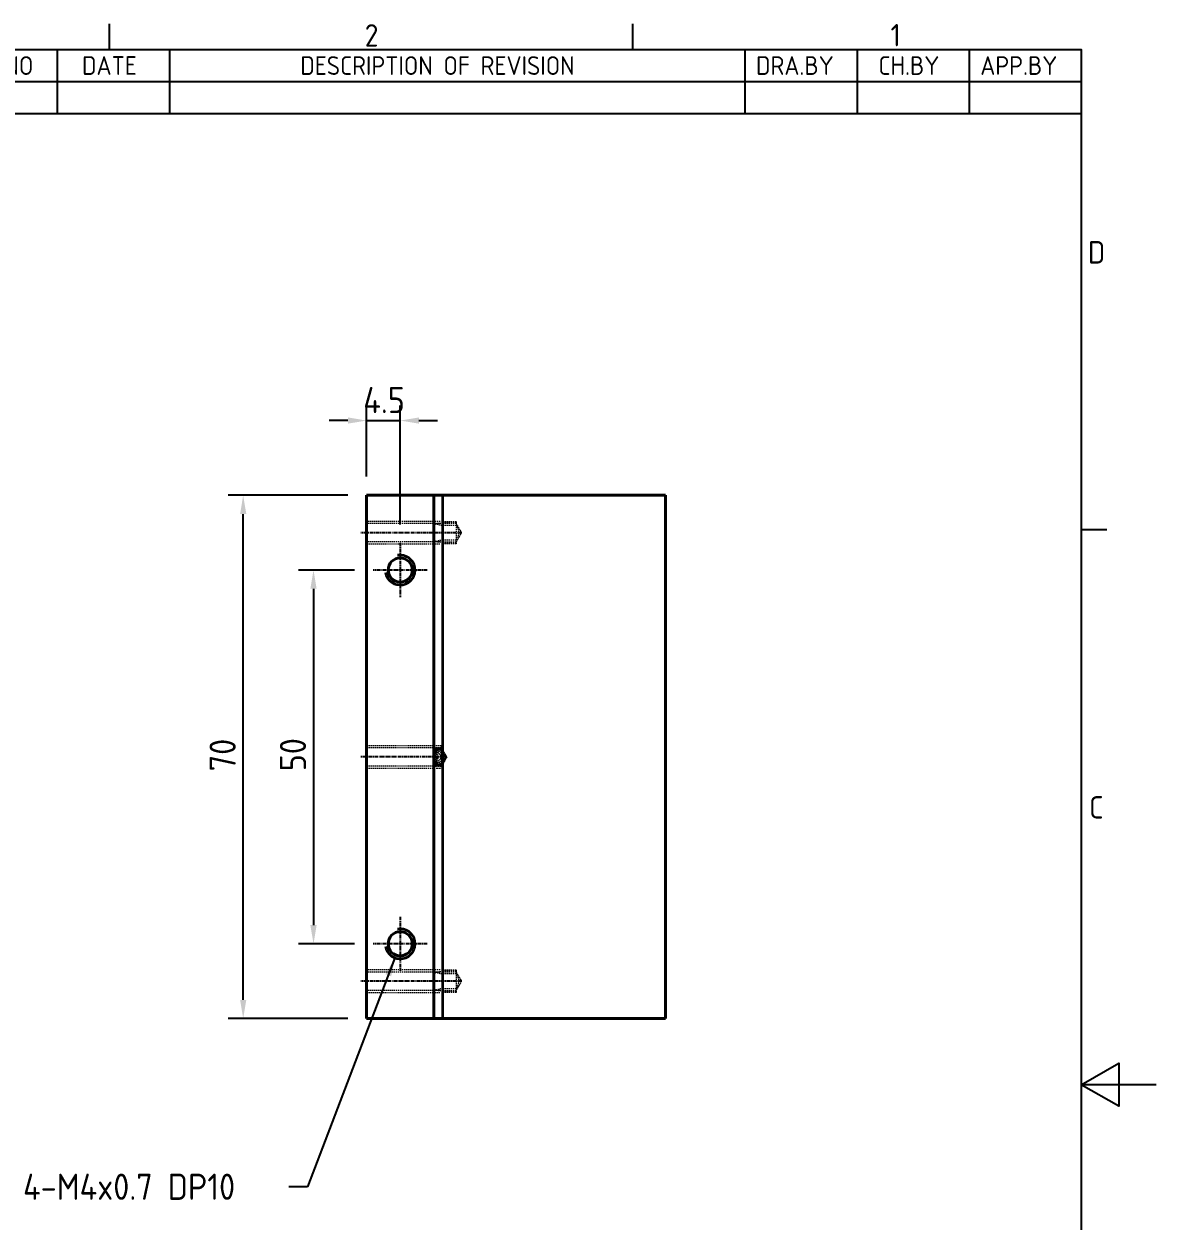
# Model space of a CAD drawing. Header units: millimetres. Extents: x 0 to 420, y 0 to 297.
# Drawn here: x 268.5 to 420, y 130.3 to 290.4 of the extents above; entities that cross this region are included whole.
import ezdxf

# ---------------------------------------------------------------- set-up
doc = ezdxf.new("R2010")
doc.units = ezdxf.units.MM
doc.linetypes.add('CHAIN', pattern=[0.7087, 0.4724, -0.0591, 0.1181, -0.0591])
doc.linetypes.add('DASHED', pattern=[0.2067, 0.1654, -0.0413])
doc.layers.get('0').update_dxf_attribs({"color": 3, "lineweight": 25, "true_color": 0x00ff00})
for name, color, linetype, lineweight, true_color in [('가려진 것(ISO)', 2, 'DASHED', 18, 0xffff00), ('가려진 좁은 것(ISO)', 2, 'DASHED', 18, 0xffff00), ('가시적인 것(ISO)', 3, 'Continuous', 40, 0x00ff00), ('가시적인 좁은 것(ISO)', 3, 'Continuous', 35, 0x00ff00), ('기호(ISO)', 5, 'Continuous', 25, 0x0000ff), ('중심 표식(ISO)', 1, 'Continuous', 25, 0xff0000), ('중심선(ISO)', 1, 'Continuous', 25, 0xff0000), ('치수(ISO)', 2, 'Continuous', 25, 0xffff00)]:
    doc.layers.add(name, color=color, linetype=linetype, lineweight=lineweight, true_color=true_color)
doc.layers.add('경계(ISO)', color=7, linetype='Continuous', lineweight=25)
doc.styles.add('ISO ProportionalPSTEK', font='isocp.shx')
doc.styles.add('문자 텍스트_PSTEK_POSCO', font='isocp.shx')
doc.styles.add('치수 텍스트_PSTEK_POSCO', font='isocp.shx')
doc.dimstyles.new('치수_PSTEK_POSCO', dxfattribs={"dimtxt": 3.5, "dimasz": 2.5, "dimexe": 2, "dimexo": 2.5, "dimgap": 1, "dimtad": 1, "dimrnd": 1e-08, "dimdsep": 46, "dimtxsty": '치수 텍스트_PSTEK_POSCO', "dimcen": 0.09, "dimdle": 10, "dimclrd": 7, "dimclre": 7, "dimclrt": 2, "dimadec": 1, "dimazin": 2, "dimtfac": 1, "dimtmove": 0, "dimatfit": 3, "dimfxl": 1, "dimtolj": 1, "dimlwd": -1, "dimlwe": -1, "dimarcsym": 0})
doc.dimstyles.new('치수_PSTEK_POSCO$7', dxfattribs={"dimtxt": 3.5, "dimasz": 2.5, "dimexe": 2, "dimexo": 2.5, "dimgap": 1, "dimtad": 1, "dimrnd": 1e-08, "dimdsep": 46, "dimtxsty": '치수 텍스트_PSTEK_POSCO', "dimcen": 0.09, "dimdle": 10, "dimclrd": 7, "dimclre": 7, "dimclrt": 2, "dimadec": 1, "dimazin": 2, "dimtfac": 1, "dimtmove": 0, "dimatfit": 3, "dimfxl": 1, "dimtolj": 1, "dimlwd": -1, "dimlwe": -1, "dimarcsym": 0})

# ---------------------------------------------------------------- blocks, each defined once
blk = doc.blocks.new('경계 Default Border')
at = {"layer": '경계(ISO)'}
for p, q in [((280, 287), (280, 290.4)), ((350, 287), (350, 290.4)), ((410, 222.75), (413.4, 222.75))]:
    blk.add_line(p, q, dxfattribs=at)
at = {"layer": '경계(ISO)', "flags": 128}
for points in [[(10, 10), (10, 287), (410, 287), (410, 10), (10, 10)], [(420, 148.5), (410, 148.5), (415, 151.39), (415, 145.61), (410, 148.5)]]:
    blk.add_lwpolyline(points, dxfattribs=at)
at = {"layer": '경계(ISO)', "color": 2, "true_color": 0xffff00, "char_height": 3, "attachment_point": 7, "style": '문자 텍스트_PSTEK_POSCO'}
for s, insert in [('2', (314.13, 287.37)), ('1', (384.49, 287.4)), ('D', (410.88, 258.35)), ('C', (411.04, 184.1))]:
    blk.add_mtext(s, dxfattribs=dict(at, insert=insert))
blk = doc.blocks.new('리비전 내역')
at = {"layer": '기호(ISO)'}
for p, q in [((258, 287), (410, 287)), ((273, 287), (273, 282.72)), ((288, 287), (288, 282.72)), ((365, 287), (365, 282.72)), ((380, 287), (380, 282.72)), ((395, 287), (395, 282.72)), ((410, 287), (410, 282.72)), ((258, 282.72), (410, 282.72)), ((273, 282.72), (273, 278.44)), ((288, 282.72), (288, 278.44)), ((365, 282.72), (365, 278.44)), ((380, 282.72), (380, 278.44)), ((395, 282.72), (395, 278.44)), ((410, 282.72), (410, 278.44)), ((258, 278.44), (410, 278.44))]:
    blk.add_line(p, q, dxfattribs=at)
at = {"layer": '기호(ISO)', "color": 2, "true_color": 0xffff00, "char_height": 2.5, "attachment_point": 7, "style": 'ISO ProportionalPSTEK'}
for s, insert in [('REV.NO', (259.79, 283.58)), ('DATE', (276.31, 283.58)), ('DESCRIPTION OF REVISION', (305.51, 283.58)), ('DRA.BY', (366.48, 283.58)), ('CH.BY', (382.86, 283.58)), ('APP.BY', (396.48, 283.58))]:
    blk.add_mtext(s, dxfattribs=dict(at, insert=insert))
blk = doc.blocks.new('*D22')
at = {"layer": 'Defpoints', "color": 0, "transparency": 16777216}
for p in [(318.88, 237.34), (314.38, 227.34), (318.88, 220.96)]:
    blk.add_point(p, dxfattribs=at)
at = {"layer": '치수(ISO)', "color": 7, "transparency": 16777216}
for p, q in [((314.38, 229.84), (314.38, 239.34)), ((318.88, 223.46), (318.88, 239.34)), ((311.88, 237.34), (309.38, 237.34)), ((314.38, 237.34), (318.88, 237.34)), ((321.38, 237.34), (323.88, 237.34))]:
    blk.add_line(p, q, dxfattribs=at)
for points in [[(311.88, 237.76), (311.88, 236.93), (314.38, 237.34)], [(321.38, 237.76), (321.38, 236.93), (318.88, 237.34)]]:
    blk.add_solid(points, dxfattribs=at)
at = {"layer": '치수(ISO)', "color": 2, "transparency": 16777216, "insert": (313.93, 240.09), "char_height": 3.5, "attachment_point": 4, "style": '치수 텍스트_PSTEK_POSCO'}
blk.add_mtext('\\A1;4.5', dxfattribs=at)
blk = doc.blocks.new('*D23')
at = {"layer": 'Defpoints', "color": 0, "transparency": 16777216}
for p in [(315.26, 217.34), (307.28, 167.34), (315.26, 167.34)]:
    blk.add_point(p, dxfattribs=at)
at = {"layer": '치수(ISO)', "color": 7, "transparency": 16777216}
for p, q in [((312.76, 217.34), (305.28, 217.34)), ((307.28, 214.84), (307.28, 169.84)), ((312.76, 167.34), (305.28, 167.34))]:
    blk.add_line(p, q, dxfattribs=at)
for points in [[(306.86, 214.84), (307.7, 214.84), (307.28, 217.34)], [(306.86, 169.84), (307.7, 169.84), (307.28, 167.34)]]:
    blk.add_solid(points, dxfattribs=at)
at = {"layer": '치수(ISO)', "color": 2, "transparency": 16777216, "insert": (304.53, 190.42), "char_height": 3.5, "attachment_point": 4, "rotation": 90, "style": '치수 텍스트_PSTEK_POSCO'}
blk.add_mtext('\\A1;50', dxfattribs=at)
blk = doc.blocks.new('*D24')
at = {"layer": 'Defpoints', "color": 0, "transparency": 16777216}
for p in [(297.87, 227.34), (314.38, 227.34), (314.38, 157.34)]:
    blk.add_point(p, dxfattribs=at)
at = {"layer": '치수(ISO)', "color": 7, "transparency": 16777216}
for p, q in [((311.88, 227.34), (295.87, 227.34)), ((297.87, 159.84), (297.87, 224.84)), ((311.88, 157.34), (295.87, 157.34))]:
    blk.add_line(p, q, dxfattribs=at)
for points in [[(297.46, 224.84), (298.29, 224.84), (297.87, 227.34)], [(297.46, 159.84), (298.29, 159.84), (297.87, 157.34)]]:
    blk.add_solid(points, dxfattribs=at)
at = {"layer": '치수(ISO)', "color": 2, "transparency": 16777216, "insert": (295.12, 190.42), "char_height": 3.5, "attachment_point": 4, "rotation": 90, "style": '치수 텍스트_PSTEK_POSCO'}
blk.add_mtext('\\A1;70', dxfattribs=at)

msp = doc.modelspace()

# ---------------------------------------------------------------- linework, layer by layer
at = {"layer": '가려진 것(ISO)'}
for p, q in [((323.488, 223.844), (314.379, 223.844)), ((323.488, 223.573), (314.379, 223.573)), ((324.237, 223.844), (323.488, 223.844)), ((324.237, 223.573), (323.488, 223.573)), ((324.579, 223.843), (326.379, 223.843)), ((326.379, 223.671), (324.579, 223.671)), ((326.379, 223.572), (324.579, 223.572)), ((324.579, 223.355), (326.379, 223.355)), ((326.379, 223.843), (326.379, 223.671)), ((326.379, 223.671), (326.379, 221.017)), ((323.488, 221.114), (314.379, 221.114)), ((324.237, 221.114), (323.488, 221.114)), ((326.379, 221.333), (324.579, 221.333)), ((324.579, 221.115), (326.379, 221.115)), ((324.579, 221.017), (326.379, 221.017)), ((326.379, 221.017), (326.379, 220.845)), ((314.379, 220.844), (323.488, 220.844)), ((323.488, 220.844), (324.237, 220.844)), ((326.379, 220.845), (324.579, 220.845)), ((323.846, 193.844), (314.379, 193.844)), ((324.1, 193.844), (323.846, 193.844)), ((324.379, 193.844), (324.1, 193.844)), ((324.379, 193.844), (324.379, 193.842)), ((324.379, 193.842), (324.379, 193.826)), ((324.379, 193.826), (324.379, 190.862)), ((323.846, 193.573), (314.379, 193.573)), ((324.1, 193.573), (323.846, 193.573)), ((324.379, 193.573), (324.1, 193.573)), ((325.118, 192.344), (324.379, 193.573)), ((325.118, 192.344), (324.379, 191.114)), ((323.846, 191.114), (314.379, 191.114)), ((314.379, 190.844), (323.846, 190.844)), ((324.1, 191.114), (323.846, 191.114)), ((323.846, 190.844), (324.1, 190.844)), ((324.379, 191.114), (324.1, 191.114)), ((324.1, 190.844), (324.379, 190.844)), ((324.379, 190.862), (324.379, 190.846)), ((324.379, 190.846), (324.379, 190.844)), ((323.488, 163.844), (314.379, 163.844)), ((323.488, 163.573), (314.379, 163.573)), ((324.237, 163.844), (323.488, 163.844)), ((324.237, 163.573), (323.488, 163.573)), ((324.579, 163.843), (326.379, 163.843)), ((326.379, 163.671), (324.579, 163.671)), ((326.379, 163.572), (324.579, 163.572)), ((324.579, 163.355), (326.379, 163.355)), ((326.379, 163.843), (326.379, 163.671)), ((326.379, 163.671), (326.379, 161.017)), ((323.488, 161.114), (314.379, 161.114)), ((314.379, 160.844), (323.488, 160.844)), ((324.237, 161.114), (323.488, 161.114)), ((323.488, 160.844), (324.237, 160.844)), ((326.379, 161.333), (324.579, 161.333)), ((324.579, 161.115), (326.379, 161.115)), ((324.579, 161.017), (326.379, 161.017)), ((326.379, 160.845), (324.579, 160.845)), ((326.379, 161.017), (326.379, 160.845))]:
    msp.add_line(p, q, dxfattribs=at)
for points, knots in [([(324.579, 223.572), (324.393, 223.572), (324.199, 223.577), (323.943, 223.568), (323.863, 223.561), (323.721, 223.536), (323.659, 223.517), (323.561, 223.464), (323.519, 223.43), (323.455, 223.341), (323.432, 223.287), (323.388, 223.122), (323.381, 222.982), (323.379, 222.812), (323.379, 222.795), (323.379, 222.779)], [-0.5136428, -0.5136428, -0.5136428, -0.5136428, -0.45786725, -0.45786725, -0.42997947, -0.42997947, -0.40209169, -0.40209169, -0.3773045, -0.3773045, -0.35251731, -0.35251731, -0.30466935, -0.30466935, -0.29968472, -0.29968472, -0.29968472, -0.29968472]), ([(323.379, 223.467), (323.379, 223.501), (323.387, 223.528), (323.426, 223.569), (323.466, 223.576), (323.578, 223.567), (323.679, 223.539), (323.882, 223.477), (324.01, 223.437), (324.286, 223.375), (324.437, 223.355), (324.579, 223.355)], [-0.1832107, -0.1832107, -0.1832107, -0.1832107, -0.15894176, -0.15894176, -0.12695764, -0.12695764, -0.08564746, -0.08564746, -0.04282373, -0.04282373, 0, 0, 0, 0]), ([(323.379, 221.37), (323.379, 221.475), (323.403, 221.613), (323.455, 221.946), (323.479, 222.148), (323.479, 222.54), (323.455, 222.742), (323.403, 223.075), (323.379, 223.213), (323.379, 223.318)], [0.77777959, 0.77777959, 0.77777959, 0.77777959, 0.8294745, 0.8294745, 0.88828745, 0.88828745, 0.94710041, 0.94710041, 0.99879532, 0.99879532, 0.99879532, 0.99879532]), ([(323.379, 221.909), (323.379, 221.893), (323.379, 221.876), (323.381, 221.706), (323.388, 221.566), (323.432, 221.401), (323.455, 221.347), (323.519, 221.258), (323.561, 221.223), (323.659, 221.171), (323.721, 221.152), (323.863, 221.126), (323.943, 221.12), (324.199, 221.111), (324.393, 221.115), (324.579, 221.115)], [-0.21395808, -0.21395808, -0.21395808, -0.21395808, -0.20897344, -0.20897344, -0.16112549, -0.16112549, -0.1363383, -0.1363383, -0.11155111, -0.11155111, -0.08366333, -0.08366333, -0.05577555, -0.05577555, 0, 0, 0, 0]), ([(324.579, 221.333), (324.437, 221.333), (324.286, 221.313), (324.01, 221.251), (323.882, 221.211), (323.679, 221.149), (323.578, 221.121), (323.466, 221.111), (323.426, 221.118), (323.387, 221.16), (323.379, 221.187), (323.379, 221.221)], [0.64106056, 0.64106056, 0.64106056, 0.64106056, 0.68388429, 0.68388429, 0.72670802, 0.72670802, 0.7680182, 0.7680182, 0.80000232, 0.80000232, 0.82427126, 0.82427126, 0.82427126, 0.82427126]), ([(324.379, 193.199), (324.304, 193.213), (324.229, 193.233), (324.024, 193.302), (323.901, 193.36), (323.691, 193.463), (323.581, 193.52), (323.46, 193.569), (323.418, 193.579), (323.385, 193.564), (323.379, 193.553), (323.379, 193.536)], [0.71720722, 0.71720722, 0.71720722, 0.71720722, 0.73987309, 0.73987309, 0.78242468, 0.78242468, 0.82837056, 0.82837056, 0.86357135, 0.86357135, 0.88333755, 0.88333755, 0.88333755, 0.88333755]), ([(323.379, 193.488), (323.379, 193.517), (323.386, 193.539), (323.423, 193.574), (323.463, 193.577), (323.577, 193.559), (323.679, 193.525), (323.885, 193.454), (324.011, 193.409), (324.223, 193.356), (324.301, 193.341), (324.379, 193.331)], [1.12408585, 1.12408585, 1.12408585, 1.12408585, 1.14681767, 1.14681767, 1.17952502, 1.17952502, 1.22183844, 1.22183844, 1.26471496, 1.26471496, 1.28785027, 1.28785027, 1.28785027, 1.28785027]), ([(324.379, 192.926), (324.318, 192.945), (324.258, 192.972), (324.083, 193.064), (323.973, 193.14), (323.754, 193.299), (323.625, 193.402), (323.479, 193.515), (323.427, 193.553), (323.387, 193.575), (323.379, 193.576), (323.379, 193.569)], [0.80695186, 0.80695186, 0.80695186, 0.80695186, 0.82633635, 0.82633635, 0.86618455, 0.86618455, 0.92010071, 0.92010071, 0.96012654, 0.96012654, 0.98198473, 0.98198473, 0.98198473, 0.98198473]), ([(324.379, 193.426), (324.301, 193.433), (324.223, 193.445), (324.01, 193.483), (323.882, 193.515), (323.681, 193.559), (323.584, 193.576), (323.473, 193.571), (323.434, 193.557), (323.388, 193.502), (323.379, 193.463), (323.379, 193.417)], [0.6473127, 0.6473127, 0.6473127, 0.6473127, 0.6702004, 0.6702004, 0.71274362, 0.71274362, 0.75225469, 0.75225469, 0.7829072, 0.7829072, 0.81103051, 0.81103051, 0.81103051, 0.81103051]), ([(323.379, 193.124), (323.379, 193.189), (323.383, 193.247), (323.402, 193.354), (323.42, 193.406), (323.479, 193.487), (323.52, 193.516), (323.619, 193.556), (323.682, 193.567), (323.828, 193.575), (323.91, 193.573), (324.117, 193.564), (324.247, 193.555), (324.379, 193.551)], [0.91639819, 0.91639819, 0.91639819, 0.91639819, 0.94064972, 0.94064972, 0.96740261, 0.96740261, 0.9941555, 0.9941555, 1.02382679, 1.02382679, 1.05349808, 1.05349808, 1.09295422, 1.09295422, 1.09295422, 1.09295422]), ([(324.379, 193.571), (324.255, 193.572), (324.133, 193.575), (323.934, 193.571), (323.854, 193.567), (323.71, 193.546), (323.648, 193.529), (323.549, 193.479), (323.508, 193.445), (323.445, 193.358), (323.423, 193.304), (323.385, 193.151), (323.379, 193.029), (323.379, 192.893)], [0.54412665, 0.54412665, 0.54412665, 0.54412665, 0.58099743, 0.58099743, 0.60934807, 0.60934807, 0.63769871, 0.63769871, 0.66297047, 0.66297047, 0.68824223, 0.68824223, 0.73164561, 0.73164561, 0.73164561, 0.73164561]), ([(323.379, 193.572), (323.379, 193.57), (323.384, 193.564), (323.414, 193.525), (323.467, 193.467), (323.613, 193.309), (323.706, 193.21), (323.9, 193.001), (324.018, 192.875), (324.181, 192.684), (324.232, 192.622), (324.297, 192.526), (324.316, 192.493), (324.347, 192.424), (324.358, 192.387), (324.358, 192.3), (324.347, 192.264), (324.316, 192.195), (324.297, 192.162), (324.232, 192.066), (324.181, 192.003), (324.018, 191.813), (323.9, 191.687), (323.706, 191.477), (323.613, 191.379), (323.467, 191.221), (323.414, 191.162), (323.384, 191.124), (323.379, 191.118), (323.379, 191.115)], [1.03303508, 1.03303508, 1.03303508, 1.03303508, 1.0500475, 1.0500475, 1.09720011, 1.09720011, 1.14435271, 1.14435271, 1.19658936, 1.19658936, 1.22270769, 1.22270769, 1.23576685, 1.23576685, 1.24882601, 1.24882601, 1.26188517, 1.26188517, 1.27494433, 1.27494433, 1.30106266, 1.30106266, 1.3532993, 1.3532993, 1.40045191, 1.40045191, 1.44760452, 1.44760452, 1.46461694, 1.46461694, 1.46461694, 1.46461694]), ([(323.379, 191.131), (323.379, 191.141), (323.384, 191.155), (323.411, 191.214), (323.452, 191.279), (323.56, 191.44), (323.626, 191.537), (323.749, 191.73), (323.817, 191.841), (323.925, 192.083), (323.963, 192.213), (323.963, 192.475), (323.925, 192.605), (323.817, 192.846), (323.749, 192.958), (323.626, 193.151), (323.56, 193.248), (323.452, 193.409), (323.411, 193.474), (323.384, 193.533), (323.379, 193.547), (323.379, 193.557)], [0.92357113, 0.92357113, 0.92357113, 0.92357113, 0.94129511, 0.94129511, 0.98202372, 0.98202372, 1.02275233, 1.02275233, 1.06195104, 1.06195104, 1.10114975, 1.10114975, 1.14034846, 1.14034846, 1.17954716, 1.17954716, 1.22027578, 1.22027578, 1.26100439, 1.26100439, 1.27872836, 1.27872836, 1.27872836, 1.27872836]), ([(323.379, 193.523), (323.379, 193.509), (323.382, 193.493), (323.399, 193.427), (323.428, 193.361), (323.503, 193.201), (323.55, 193.107), (323.633, 192.921), (323.677, 192.813), (323.743, 192.583), (323.763, 192.46), (323.763, 192.228), (323.743, 192.105), (323.677, 191.875), (323.633, 191.767), (323.55, 191.581), (323.503, 191.487), (323.428, 191.327), (323.399, 191.26), (323.382, 191.195), (323.379, 191.179), (323.379, 191.165)], [0.86657483, 0.86657483, 0.86657483, 0.86657483, 0.88042283, 0.88042283, 0.9165849, 0.9165849, 0.95274696, 0.95274696, 0.98764333, 0.98764333, 1.0225397, 1.0225397, 1.05743607, 1.05743607, 1.09233244, 1.09233244, 1.1284945, 1.1284945, 1.16465656, 1.16465656, 1.17850457, 1.17850457, 1.17850457, 1.17850457]), ([(323.379, 193.444), (323.379, 193.436), (323.38, 193.427), (323.384, 193.368), (323.399, 193.3), (323.442, 193.143), (323.469, 193.054), (323.518, 192.877), (323.543, 192.775), (323.58, 192.561), (323.59, 192.448), (323.59, 192.24), (323.58, 192.127), (323.543, 191.913), (323.518, 191.81), (323.469, 191.634), (323.442, 191.545), (323.399, 191.388), (323.384, 191.32), (323.38, 191.261), (323.379, 191.252), (323.379, 191.244)], [0.81209054, 0.81209054, 0.81209054, 0.81209054, 0.81732808, 0.81732808, 0.84902777, 0.84902777, 0.88072746, 0.88072746, 0.9120579, 0.9120579, 0.94338834, 0.94338834, 0.97471877, 0.97471877, 1.00604921, 1.00604921, 1.0377489, 1.0377489, 1.06944859, 1.06944859, 1.07468613, 1.07468613, 1.07468613, 1.07468613]), ([(323.379, 191.333), (323.379, 191.384), (323.386, 191.443), (323.408, 191.583), (323.425, 191.667), (323.474, 191.937), (323.502, 192.143), (323.502, 192.545), (323.474, 192.751), (323.425, 193.021), (323.408, 193.105), (323.386, 193.245), (323.379, 193.304), (323.379, 193.355)], [0.78819845, 0.78819845, 0.78819845, 0.78819845, 0.81476474, 0.81476474, 0.84497985, 0.84497985, 0.90541007, 0.90541007, 0.96584028, 0.96584028, 0.99605539, 0.99605539, 1.02262169, 1.02262169, 1.02262169, 1.02262169]), ([(323.379, 193.232), (323.379, 193.137), (323.392, 193.022), (323.424, 192.724), (323.441, 192.53), (323.441, 192.158), (323.424, 191.964), (323.392, 191.666), (323.379, 191.551), (323.379, 191.456)], [0.7708333, 0.7708333, 0.7708333, 0.7708333, 0.81170414, 0.81170414, 0.86750427, 0.86750427, 0.92330439, 0.92330439, 0.96417523, 0.96417523, 0.96417523, 0.96417523]), ([(323.379, 192.076), (323.379, 192.166), (323.38, 192.257), (323.38, 192.431), (323.379, 192.522), (323.379, 192.612)], [0.728213999, 0.728213999, 0.728213999, 0.728213999, 0.754444231, 0.754444231, 0.780674464, 0.780674464, 0.780674464, 0.780674464]), ([(324.379, 193.501), (324.29, 193.495), (324.201, 193.486), (323.971, 193.444), (323.841, 193.398), (323.658, 193.264), (323.584, 193.164), (323.501, 192.966), (323.475, 192.849), (323.444, 192.6), (323.438, 192.467), (323.438, 192.221), (323.444, 192.088), (323.475, 191.839), (323.501, 191.722), (323.584, 191.524), (323.658, 191.424), (323.841, 191.29), (323.971, 191.244), (324.201, 191.202), (324.29, 191.193), (324.379, 191.187)], [0.43253824, 0.43253824, 0.43253824, 0.43253824, 0.45885003, 0.45885003, 0.50484563, 0.50484563, 0.54524092, 0.54524092, 0.58226128, 0.58226128, 0.61928165, 0.61928165, 0.65630201, 0.65630201, 0.69332238, 0.69332238, 0.73371766, 0.73371766, 0.77971326, 0.77971326, 0.80602505, 0.80602505, 0.80602505, 0.80602505]), ([(324.579, 193.146), (324.553, 193.195), (324.523, 193.249), (324.46, 193.361), (324.421, 193.43), (324.379, 193.501)], [0.259829803, 0.259829803, 0.259829803, 0.259829803, 0.275595355, 0.275595355, 0.298395581, 0.298395581, 0.298395581, 0.298395581]), ([(324.579, 193.01), (324.572, 193.027), (324.564, 193.044), (324.501, 193.183), (324.441, 193.305), (324.379, 193.426)], [0.072170493, 0.072170493, 0.072170493, 0.072170493, 0.07783169, 0.07783169, 0.119026452, 0.119026452, 0.119026452, 0.119026452]), ([(324.379, 193.331), (324.445, 193.186), (324.503, 193.05), (324.559, 192.895), (324.569, 192.865), (324.579, 192.835)], [0.027803696, 0.027803696, 0.027803696, 0.027803696, 0.078898217, 0.078898217, 0.090851834, 0.090851834, 0.090851834, 0.090851834]), ([(324.379, 191.489), (324.486, 191.763), (324.577, 192.067), (324.577, 192.344), (324.577, 192.621), (324.486, 192.925), (324.379, 193.199)], [-0.08314931, -0.08314931, -0.08314931, -0.08314931, 0, 0, 0, 0.08314931, 0.08314931, 0.08314931, 0.08314931]), ([(324.379, 191.762), (324.43, 191.958), (324.461, 192.156), (324.461, 192.344), (324.461, 192.531), (324.43, 192.73), (324.379, 192.926)], [-0.05624717, -0.05624717, -0.05624717, -0.05624717, 0, 0, 0, 0.05624717, 0.05624717, 0.05624717, 0.05624717]), ([(323.379, 191.795), (323.379, 191.659), (323.385, 191.537), (323.423, 191.384), (323.445, 191.33), (323.508, 191.243), (323.549, 191.209), (323.648, 191.159), (323.71, 191.142), (323.854, 191.121), (323.934, 191.116), (324.133, 191.113), (324.255, 191.116), (324.379, 191.117)], [0.84124284, 0.84124284, 0.84124284, 0.84124284, 0.88464622, 0.88464622, 0.90991798, 0.90991798, 0.93518975, 0.93518975, 0.96354038, 0.96354038, 0.99189102, 0.99189102, 1.0287618, 1.0287618, 1.0287618, 1.0287618]), ([(323.379, 191.119), (323.379, 191.112), (323.387, 191.113), (323.427, 191.135), (323.479, 191.173), (323.625, 191.286), (323.754, 191.389), (323.973, 191.548), (324.083, 191.624), (324.258, 191.716), (324.318, 191.743), (324.379, 191.762)], [1.37747971, 1.37747971, 1.37747971, 1.37747971, 1.3993379, 1.3993379, 1.43936373, 1.43936373, 1.49327989, 1.49327989, 1.53312809, 1.53312809, 1.55251258, 1.55251258, 1.55251258, 1.55251258]), ([(324.379, 191.137), (324.247, 191.132), (324.117, 191.124), (323.91, 191.115), (323.828, 191.113), (323.682, 191.121), (323.619, 191.132), (323.52, 191.172), (323.479, 191.201), (323.42, 191.282), (323.402, 191.334), (323.383, 191.441), (323.379, 191.499), (323.379, 191.563)], [0.57630677, 0.57630677, 0.57630677, 0.57630677, 0.6157629, 0.6157629, 0.64543419, 0.64543419, 0.67510548, 0.67510548, 0.70185837, 0.70185837, 0.72861126, 0.72861126, 0.7528628, 0.7528628, 0.7528628, 0.7528628]), ([(323.379, 191.152), (323.379, 191.135), (323.385, 191.124), (323.418, 191.109), (323.46, 191.119), (323.581, 191.168), (323.691, 191.224), (323.901, 191.328), (324.024, 191.386), (324.229, 191.455), (324.304, 191.475), (324.379, 191.489)], [1.20862696, 1.20862696, 1.20862696, 1.20862696, 1.22839316, 1.22839316, 1.26359395, 1.26359395, 1.30953984, 1.30953984, 1.35209142, 1.35209142, 1.37475729, 1.37475729, 1.37475729, 1.37475729]), ([(324.379, 191.357), (324.301, 191.347), (324.223, 191.332), (324.011, 191.279), (323.885, 191.234), (323.679, 191.163), (323.577, 191.129), (323.463, 191.111), (323.423, 191.114), (323.386, 191.149), (323.379, 191.171), (323.379, 191.2)], [0.67353696, 0.67353696, 0.67353696, 0.67353696, 0.69667227, 0.69667227, 0.73954879, 0.73954879, 0.78186221, 0.78186221, 0.81456956, 0.81456956, 0.83730138, 0.83730138, 0.83730138, 0.83730138]), ([(323.379, 191.271), (323.379, 191.224), (323.388, 191.186), (323.434, 191.131), (323.473, 191.117), (323.584, 191.112), (323.681, 191.129), (323.882, 191.173), (324.01, 191.205), (324.223, 191.243), (324.301, 191.254), (324.379, 191.262)], [1.07194106, 1.07194106, 1.07194106, 1.07194106, 1.10006436, 1.10006436, 1.13071688, 1.13071688, 1.17022795, 1.17022795, 1.21277116, 1.21277116, 1.23565886, 1.23565886, 1.23565886, 1.23565886]), ([(324.579, 191.853), (324.53, 191.703), (324.463, 191.543), (324.384, 191.368), (324.382, 191.363), (324.379, 191.357)], [0.217398911, 0.217398911, 0.217398911, 0.217398911, 0.275296986, 0.275296986, 0.277180853, 0.277180853, 0.277180853, 0.277180853]), ([(324.379, 191.262), (324.441, 191.383), (324.501, 191.505), (324.564, 191.644), (324.572, 191.661), (324.579, 191.678)], [-0.119026452, -0.119026452, -0.119026452, -0.119026452, -0.07783169, -0.07783169, -0.072170493, -0.072170493, -0.072170493, -0.072170493]), ([(324.379, 191.187), (324.421, 191.258), (324.46, 191.327), (324.523, 191.439), (324.553, 191.493), (324.579, 191.541)], [0.059767063, 0.059767063, 0.059767063, 0.059767063, 0.082567289, 0.082567289, 0.09833284, 0.09833284, 0.09833284, 0.09833284]), ([(324.579, 163.572), (324.393, 163.572), (324.199, 163.577), (323.943, 163.568), (323.863, 163.561), (323.721, 163.536), (323.659, 163.517), (323.561, 163.464), (323.519, 163.43), (323.455, 163.341), (323.432, 163.287), (323.388, 163.122), (323.381, 162.982), (323.379, 162.812), (323.379, 162.795), (323.379, 162.779)], [-0.5136428, -0.5136428, -0.5136428, -0.5136428, -0.45786725, -0.45786725, -0.42997947, -0.42997947, -0.40209169, -0.40209169, -0.3773045, -0.3773045, -0.35251731, -0.35251731, -0.30466935, -0.30466935, -0.29968472, -0.29968472, -0.29968472, -0.29968472]), ([(323.379, 163.467), (323.379, 163.501), (323.387, 163.528), (323.426, 163.569), (323.466, 163.576), (323.578, 163.567), (323.679, 163.539), (323.882, 163.477), (324.01, 163.437), (324.286, 163.375), (324.437, 163.355), (324.579, 163.355)], [-0.1832107, -0.1832107, -0.1832107, -0.1832107, -0.15894176, -0.15894176, -0.12695764, -0.12695764, -0.08564746, -0.08564746, -0.04282373, -0.04282373, 0, 0, 0, 0]), ([(323.379, 161.37), (323.379, 161.475), (323.403, 161.613), (323.455, 161.946), (323.479, 162.148), (323.479, 162.54), (323.455, 162.742), (323.403, 163.075), (323.379, 163.213), (323.379, 163.318)], [0.77777959, 0.77777959, 0.77777959, 0.77777959, 0.8294745, 0.8294745, 0.88828745, 0.88828745, 0.94710041, 0.94710041, 0.99879532, 0.99879532, 0.99879532, 0.99879532]), ([(323.379, 161.909), (323.379, 161.893), (323.379, 161.876), (323.381, 161.706), (323.388, 161.566), (323.432, 161.401), (323.455, 161.347), (323.519, 161.258), (323.561, 161.223), (323.659, 161.171), (323.721, 161.152), (323.863, 161.126), (323.943, 161.12), (324.199, 161.111), (324.393, 161.115), (324.579, 161.115)], [-0.21395808, -0.21395808, -0.21395808, -0.21395808, -0.20897344, -0.20897344, -0.16112549, -0.16112549, -0.1363383, -0.1363383, -0.11155111, -0.11155111, -0.08366333, -0.08366333, -0.05577555, -0.05577555, 0, 0, 0, 0]), ([(324.579, 161.333), (324.437, 161.333), (324.286, 161.313), (324.01, 161.251), (323.882, 161.211), (323.679, 161.149), (323.578, 161.121), (323.466, 161.111), (323.426, 161.118), (323.387, 161.16), (323.379, 161.187), (323.379, 161.221)], [0.64106056, 0.64106056, 0.64106056, 0.64106056, 0.68388429, 0.68388429, 0.72670802, 0.72670802, 0.7680182, 0.7680182, 0.80000232, 0.80000232, 0.82427126, 0.82427126, 0.82427126, 0.82427126])]:
    msp.add_open_spline(points, degree=3, knots=knots, dxfattribs=at)
for points in [[(326.379, 221.115), (326.746, 221.727), (326.966, 222.095), (327.063, 222.263), (327.093, 222.337), (327.076, 222.399), (326.996, 222.543), (326.748, 222.958), (326.379, 223.572)], [(326.379, 161.115), (326.746, 161.727), (326.966, 162.095), (327.063, 162.263), (327.093, 162.337), (327.076, 162.399), (326.996, 162.543), (326.748, 162.958), (326.379, 163.572)]]:
    msp.add_rational_spline(points, [1, 1.91402678601, 4.22123999599, 9.05580190505, 13.9865729788, 10.6821816805, 5.03835250719, 1.9218444705, 1], degree=2, knots=[0, 0, 0, 0.01099045, 0.03007283, 0.08476557, 0.17743781, 0.2430004, 0.27256656, 0.28365101, 0.28365101, 0.28365101], dxfattribs=at)
for points, weights in [([(326.379, 223.355), (326.879, 222.344), (326.379, 221.333)], [1, 1.75642857143, 1]), ([(324.579, 191.453), (325.111, 192.344), (324.579, 193.235)], [1, 8.9664410353, 1]), ([(324.579, 193.205), (325.076, 192.344), (324.579, 191.483)], [1, 3.58657641412, 1]), ([(324.579, 191.541), (325.011, 192.344), (324.579, 193.146)], [1, 2.24161025882, 1]), ([(324.579, 191.678), (324.877, 192.344), (324.579, 193.01)], [1, 1.49440683922, 1]), ([(324.579, 192.835), (324.741, 192.344), (324.579, 191.853)], [1, 1.19552547137, 1]), ([(326.379, 163.355), (326.879, 162.344), (326.379, 161.333)], [1, 1.75642857143, 1])]:
    msp.add_rational_spline(points, weights, degree=2, dxfattribs=at)
for points in [[(324.579, 193.235), (324.513, 193.346), (324.446, 193.459), (324.379, 193.571)], [(324.379, 193.551), (324.446, 193.437), (324.512, 193.321), (324.579, 193.205)], [(324.579, 191.483), (324.512, 191.367), (324.446, 191.251), (324.379, 191.137)], [(324.379, 191.117), (324.446, 191.229), (324.513, 191.342), (324.579, 191.453)]]:
    msp.add_open_spline(points, degree=3, dxfattribs=at)
at = {"layer": '가려진 좁은 것(ISO)'}
msp.add_line((324.563, 227.344), (324.563, 157.344), dxfattribs=at)
at = {"layer": '가시적인 것(ISO)'}
for p, q in [((314.379, 157.344), (314.379, 227.344)), ((314.379, 227.344), (323.379, 227.344)), ((324.579, 227.344), (323.379, 227.344)), ((323.379, 227.344), (323.379, 157.344)), ((324.579, 227.344), (353.179, 227.344)), ((354.379, 227.344), (353.179, 227.344)), ((354.379, 227.344), (354.379, 157.344)), ((314.379, 157.344), (323.379, 157.344)), ((323.379, 157.344), (324.579, 157.344)), ((353.179, 157.344), (324.579, 157.344)), ((353.179, 157.344), (354.379, 157.344))]:
    msp.add_line(p, q, dxfattribs=at)
for centre in [(318.879, 217.344), (318.879, 167.344)]:
    msp.add_circle(centre, 1.621, dxfattribs=at)
at = {"layer": '가시적인 좁은 것(ISO)'}
msp.add_line((324.579, 157.344), (324.579, 227.344), dxfattribs=at)
for centre in [(318.879, 217.344), (318.879, 167.344)]:
    msp.add_arc(centre, 2, 190, 100, dxfattribs=at)
at = {"layer": '중심 표식(ISO)', "linetype": 'CHAIN'}
for p, q in [((318.879, 220.965), (318.879, 213.723)), ((322.5, 217.344), (315.258, 217.344)), ((318.879, 170.965), (318.879, 163.723)), ((322.5, 167.344), (315.258, 167.344))]:
    msp.add_line(p, q, dxfattribs=at)
at = {"layer": '중심선(ISO)', "linetype": 'CHAIN'}
for p, q in [((327.129, 222.344), (313.629, 222.344)), ((324.596, 192.344), (313.629, 192.344)), ((327.129, 162.344), (313.629, 162.344))]:
    msp.add_line(p, q, dxfattribs=at)

# ---------------------------------------------------------------- block references
msp.add_blockref('경계 Default Border', (0, 0))
at = {"layer": '기호(ISO)'}
msp.add_blockref('리비전 내역', (0, 0), dxfattribs=at)

# ---------------------------------------------------------------- texts
at = {"layer": '기호(ISO)', "color": 2, "true_color": 0xffff00, "insert": (268.415, 134.844), "char_height": 3.5, "width": 34.57474, "attachment_point": 4, "line_spacing_factor": 0.6125, "style": '치수 텍스트_PSTEK_POSCO'}
msp.add_mtext('{4-M4x0.7 DP10}', dxfattribs=at)

# ---------------------------------------------------------------- dimensions: what is measured, and where the dimension line sits
at = {"layer": '치수(ISO)', "color": 7}
dim = msp.add_linear_dim(base=(318.879, 237.344), p1=(314.379, 227.344), p2=(318.879, 220.965), dimstyle='치수_PSTEK_POSCO', override={"dimdec": 2, "dimtp": 0, "dimtm": 0, "dimtdec": 2, "dimtofl": 1, "dimatfit": 1}, dxfattribs=at)
dim.commit()
dim.dimension.update_dxf_attribs({"geometry": '*D22', "text_midpoint": (316.629, 237.344), "dimtype": 160})
for base, p1, p2, picture, middle in [((297.873, 227.344), (314.379, 157.344), (314.379, 227.344), '*D24', (297.873, 192.344)), ((307.28, 167.344), (315.258, 217.344), (315.258, 167.344), '*D23', (307.28, 192.344))]:
    dim = msp.add_linear_dim(base=base, p1=p1, p2=p2, angle=90, dimstyle='치수_PSTEK_POSCO', override={"dimdec": 2, "dimtp": 0, "dimtm": 0, "dimtdec": 2, "dimtofl": 0, "dimatfit": 1}, dxfattribs=at)
    dim.commit()
    dim.dimension.update_dxf_attribs({"geometry": picture, "text_midpoint": middle, "dimtype": 160})

# ---------------------------------------------------------------- leaders
at = {"layer": '기호(ISO)', "color": 7, "annotation_type": 0, "has_hookline": 1, "hookline_direction": 1, "text_width": 29.753}
msp.add_leader([(318.181, 165.47), (306.49, 134.844), (303.99, 134.844)], dimstyle='치수_PSTEK_POSCO$7', override={"dimtad": 0}, dxfattribs=at)

doc.saveas('drawing.dxf')
